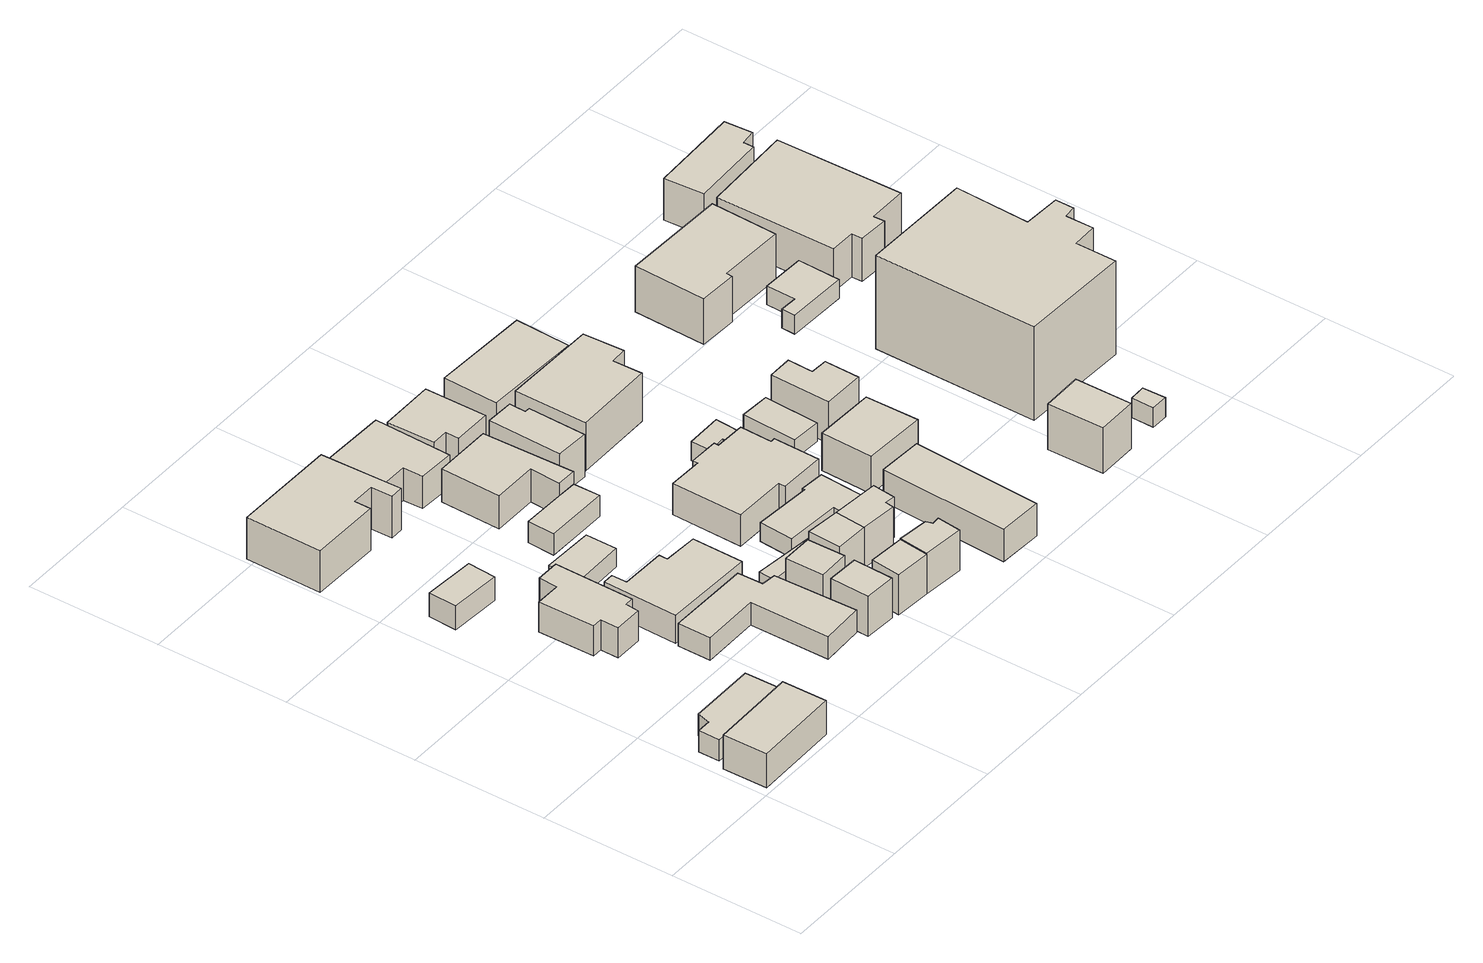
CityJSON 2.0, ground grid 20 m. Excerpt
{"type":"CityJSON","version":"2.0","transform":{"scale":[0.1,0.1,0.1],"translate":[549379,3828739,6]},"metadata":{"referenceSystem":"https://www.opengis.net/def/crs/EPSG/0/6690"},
"CityObjects":{
"building1":{"type":"Building","attributes":{"class":"3001","measuredHeight":5.5,"BuildingDetailAttribute.specifiedBuildingCoverageRate":0.8,"BuildingDetailAttribute.surveyYear":2017,"BuildingRiverFloodingRiskAttribute.description":"2","BuildingRiverFloodingRiskAttribute.rank":"3","BuildingRiverFloodingRiskAttribute.depth":3.64,"BuildingRiverFloodingRiskAttribute.adminType":"1","BuildingRiverFloodingRiskAttribute.scale":"1","BuildingRiverFloodingRiskAttribute.duration":17.5,"BuildingIDAttribute.prefecture":"27","BuildingIDAttribute.city":"27121"},"geometry":[{"type":"Solid","lod":"1","boundaries":[[[[0,1,2,3]],[[2,4,5,3]],[[1,6,4,2]],[[0,7,6,1]],[[3,5,7,0]],[[4,6,7,5]]]]}]},
"building2":{"type":"Building","attributes":{"計測周辺長":36.31,"1/2500図郭":106,"区名":"東住吉区","町丁目名称":"住道矢田４丁目","街区番号":10,"class":"3001","usage":"411","measuredHeight":3.5,"storeysAboveGround":1,"BuildingDetailAttribute.buildingRoofEdgeArea":64.88,"BuildingDetailAttribute.buildingStructureType":"601","BuildingDetailAttribute.buildingStructureOrgType":"1","BuildingDetailAttribute.detailedUsage":"1110","BuildingDetailAttribute.specifiedBuildingCoverageRate":0.8,"BuildingDetailAttribute.surveyYear":2017,"BuildingRiverFloodingRiskAttribute.description":"2","BuildingRiverFloodingRiskAttribute.rank":"3","BuildingRiverFloodingRiskAttribute.depth":3.78,"BuildingRiverFloodingRiskAttribute.adminType":"1","BuildingRiverFloodingRiskAttribute.scale":"1","BuildingRiverFloodingRiskAttribute.duration":21.5,"BuildingIDAttribute.prefecture":"27","BuildingIDAttribute.city":"27121"},"geometry":[{"type":"Solid","lod":"1","boundaries":[[[[8,9,10,11,12,13]],[[12,14,15,13]],[[11,16,14,12]],[[10,17,16,11]],[[9,18,17,10]],[[8,19,18,9]],[[13,15,19,8]],[[14,16,17,18,19,15]]]]}]},
"building3":{"type":"Building","attributes":{"計測周辺長":30.32,"1/2500図郭":106,"区名":"東住吉区","町丁目名称":"住道矢田４丁目","街区番号":11,"class":"3001","usage":"411","measuredHeight":3.9,"storeysAboveGround":1,"BuildingDetailAttribute.buildingRoofEdgeArea":49.62,"BuildingDetailAttribute.buildingStructureType":"601","BuildingDetailAttribute.buildingStructureOrgType":"1","BuildingDetailAttribute.detailedUsage":"1110","BuildingDetailAttribute.specifiedBuildingCoverageRate":0.8,"BuildingDetailAttribute.surveyYear":2017,"BuildingRiverFloodingRiskAttribute.description":"2","BuildingRiverFloodingRiskAttribute.rank":"3","BuildingRiverFloodingRiskAttribute.depth":3.78,"BuildingRiverFloodingRiskAttribute.adminType":"1","BuildingRiverFloodingRiskAttribute.scale":"1","BuildingRiverFloodingRiskAttribute.duration":19.85,"BuildingIDAttribute.prefecture":"27","BuildingIDAttribute.city":"27121"},"geometry":[{"type":"Solid","lod":"1","boundaries":[[[[20,21,22,23]],[[22,24,25,23]],[[21,26,24,22]],[[20,27,26,21]],[[23,25,27,20]],[[24,26,27,25]]]]}]},
"building4":{"type":"Building","attributes":{"計測周辺長":42.26,"1/2500図郭":106,"区名":"東住吉区","町丁目名称":"住道矢田４丁目","街区番号":10,"class":"3001","usage":"411","measuredHeight":4.8,"storeysAboveGround":2,"BuildingDetailAttribute.buildingRoofEdgeArea":85.41,"BuildingDetailAttribute.buildingStructureType":"601","BuildingDetailAttribute.buildingStructureOrgType":"1","BuildingDetailAttribute.detailedUsage":"1110","BuildingDetailAttribute.specifiedBuildingCoverageRate":0.8,"BuildingDetailAttribute.surveyYear":2017,"BuildingRiverFloodingRiskAttribute.description":"2","BuildingRiverFloodingRiskAttribute.rank":"3","BuildingRiverFloodingRiskAttribute.depth":3.78,"BuildingRiverFloodingRiskAttribute.adminType":"1","BuildingRiverFloodingRiskAttribute.scale":"1","BuildingRiverFloodingRiskAttribute.duration":19.85,"BuildingIDAttribute.prefecture":"27","BuildingIDAttribute.city":"27121"},"geometry":[{"type":"Solid","lod":"1","boundaries":[[[[28,29,30,31,32,33,34,35,36,37]],[[36,38,39,37]],[[35,40,38,36]],[[34,41,40,35]],[[33,42,41,34]],[[32,43,42,33]],[[31,44,43,32]],[[30,45,44,31]],[[29,46,45,30]],[[28,47,46,29]],[[37,39,47,28]],[[38,40,41,42,43,44,45,46,47,39]]]]}]},
"building5":{"type":"Building","attributes":{"計測周辺長":47.77,"1/2500図郭":106,"区名":"東住吉区","町丁目名称":"住道矢田４丁目","街区番号":11,"class":"3001","usage":"411","measuredHeight":6.7,"storeysAboveGround":2,"BuildingDetailAttribute.buildingRoofEdgeArea":97.84,"BuildingDetailAttribute.buildingStructureType":"601","BuildingDetailAttribute.buildingStructureOrgType":"1","BuildingDetailAttribute.detailedUsage":"1110","BuildingDetailAttribute.specifiedBuildingCoverageRate":0.8,"BuildingDetailAttribute.surveyYear":2017,"BuildingRiverFloodingRiskAttribute.description":"2","BuildingRiverFloodingRiskAttribute.rank":"3","BuildingRiverFloodingRiskAttribute.depth":3.77,"BuildingRiverFloodingRiskAttribute.adminType":"1","BuildingRiverFloodingRiskAttribute.scale":"1","BuildingRiverFloodingRiskAttribute.duration":21.15,"BuildingIDAttribute.prefecture":"27","BuildingIDAttribute.city":"27121"},"geometry":[{"type":"Solid","lod":"1","boundaries":[[[[48,49,50,51,52,53,54,55]],[[54,56,57,55]],[[53,58,56,54]],[[52,59,58,53]],[[51,60,59,52]],[[50,61,60,51]],[[49,62,61,50]],[[48,63,62,49]],[[55,57,63,48]],[[56,58,59,60,61,62,63,57]]]]}]},
"building6":{"type":"Building","attributes":{"計測周辺長":38.02,"1/2500図郭":106,"区名":"東住吉区","町丁目名称":"住道矢田４丁目","街区番号":10,"class":"3001","usage":"411","measuredHeight":3.6,"storeysAboveGround":1,"BuildingDetailAttribute.buildingRoofEdgeArea":78.07,"BuildingDetailAttribute.buildingStructureType":"601","BuildingDetailAttribute.buildingStructureOrgType":"1","BuildingDetailAttribute.detailedUsage":"1110","BuildingDetailAttribute.specifiedBuildingCoverageRate":0.8,"BuildingDetailAttribute.surveyYear":2017,"BuildingRiverFloodingRiskAttribute.description":"2","BuildingRiverFloodingRiskAttribute.rank":"3","BuildingRiverFloodingRiskAttribute.depth":3.75,"BuildingRiverFloodingRiskAttribute.adminType":"1","BuildingRiverFloodingRiskAttribute.scale":"1","BuildingRiverFloodingRiskAttribute.duration":23,"BuildingIDAttribute.prefecture":"27","BuildingIDAttribute.city":"27121"},"geometry":[{"type":"Solid","lod":"1","boundaries":[[[[64,65,66,67,68,69,70,71]],[[70,72,73,71]],[[69,74,72,70]],[[68,75,74,69]],[[67,76,75,68]],[[66,77,76,67]],[[65,78,77,66]],[[64,79,78,65]],[[71,73,79,64]],[[72,74,75,76,77,78,79,73]]]]}]},
"building7":{"type":"Building","attributes":{"計測周辺長":50.03,"1/2500図郭":106,"区名":"東住吉区","町丁目名称":"住道矢田４丁目","街区番号":10,"class":"3001","usage":"411","measuredHeight":4.5,"storeysAboveGround":2,"BuildingDetailAttribute.buildingRoofEdgeArea":122.31,"BuildingDetailAttribute.buildingStructureType":"601","BuildingDetailAttribute.buildingStructureOrgType":"1","BuildingDetailAttribute.detailedUsage":"1110","BuildingDetailAttribute.specifiedBuildingCoverageRate":0.8,"BuildingDetailAttribute.surveyYear":2017,"BuildingRiverFloodingRiskAttribute.description":"2","BuildingRiverFloodingRiskAttribute.rank":"3","BuildingRiverFloodingRiskAttribute.depth":3.75,"BuildingRiverFloodingRiskAttribute.adminType":"1","BuildingRiverFloodingRiskAttribute.scale":"1","BuildingRiverFloodingRiskAttribute.duration":23,"BuildingIDAttribute.prefecture":"27","BuildingIDAttribute.city":"27121"},"geometry":[{"type":"Solid","lod":"1","boundaries":[[[[80,81,82,83,84,85,86,87]],[[86,88,89,87]],[[85,90,88,86]],[[84,91,90,85]],[[83,92,91,84]],[[82,93,92,83]],[[81,94,93,82]],[[80,95,94,81]],[[87,89,95,80]],[[88,90,91,92,93,94,95,89]]]]}]},
"building8":{"type":"Building","attributes":{"計測周辺長":25.25,"1/2500図郭":106,"区名":"東住吉区","町丁目名称":"住道矢田４丁目","街区番号":10,"class":"3001","usage":"411","storeysAboveGround":1,"BuildingDetailAttribute.buildingRoofEdgeArea":37.78,"BuildingDetailAttribute.buildingStructureType":"601","BuildingDetailAttribute.buildingStructureOrgType":"1","BuildingDetailAttribute.detailedUsage":"1110","BuildingDetailAttribute.specifiedBuildingCoverageRate":0.8,"BuildingDetailAttribute.surveyYear":2017,"BuildingRiverFloodingRiskAttribute.description":"2","BuildingRiverFloodingRiskAttribute.rank":"3","BuildingRiverFloodingRiskAttribute.depth":3.49,"BuildingRiverFloodingRiskAttribute.adminType":"1","BuildingRiverFloodingRiskAttribute.scale":"1","BuildingRiverFloodingRiskAttribute.duration":21.7,"BuildingIDAttribute.prefecture":"27","BuildingIDAttribute.city":"27121"},"geometry":[{"type":"Solid","lod":"1","boundaries":[[[[96,97,98,99]],[[98,100,101,99]],[[97,102,100,98]],[[96,103,102,97]],[[99,101,103,96]],[[100,102,103,101]]]]}]},
"building9":{"type":"Building","attributes":{"計測周辺長":21.52,"1/2500図郭":106,"区名":"東住吉区","町丁目名称":"住道矢田４丁目","街区番号":10,"class":"3001","usage":"411","measuredHeight":6.4,"storeysAboveGround":2,"BuildingDetailAttribute.buildingRoofEdgeArea":28.56,"BuildingDetailAttribute.buildingStructureType":"601","BuildingDetailAttribute.buildingStructureOrgType":"1","BuildingDetailAttribute.detailedUsage":"1110","BuildingDetailAttribute.specifiedBuildingCoverageRate":0.8,"BuildingDetailAttribute.surveyYear":2017,"BuildingRiverFloodingRiskAttribute.description":"2","BuildingRiverFloodingRiskAttribute.rank":"3","BuildingRiverFloodingRiskAttribute.depth":3.75,"BuildingRiverFloodingRiskAttribute.adminType":"1","BuildingRiverFloodingRiskAttribute.scale":"1","BuildingRiverFloodingRiskAttribute.duration":23,"BuildingIDAttribute.prefecture":"27","BuildingIDAttribute.city":"27121"},"geometry":[{"type":"Solid","lod":"1","boundaries":[[[[104,105,106,107]],[[106,108,109,107]],[[105,110,108,106]],[[104,111,110,105]],[[107,109,111,104]],[[108,110,111,109]]]]}]},
"building10":{"type":"Building","attributes":{"計測周辺長":21,"1/2500図郭":106,"区名":"東住吉区","町丁目名称":"住道矢田４丁目","街区番号":10,"class":"3001","usage":"411","measuredHeight":6.5,"storeysAboveGround":2,"BuildingDetailAttribute.buildingRoofEdgeArea":27.31,"BuildingDetailAttribute.buildingStructureType":"601","BuildingDetailAttribute.buildingStructureOrgType":"1","BuildingDetailAttribute.detailedUsage":"1110","BuildingDetailAttribute.specifiedBuildingCoverageRate":0.8,"BuildingDetailAttribute.surveyYear":2017,"BuildingRiverFloodingRiskAttribute.description":"2","BuildingRiverFloodingRiskAttribute.rank":"3","BuildingRiverFloodingRiskAttribute.depth":3.75,"BuildingRiverFloodingRiskAttribute.adminType":"1","BuildingRiverFloodingRiskAttribute.scale":"1","BuildingRiverFloodingRiskAttribute.duration":23,"BuildingIDAttribute.prefecture":"27","BuildingIDAttribute.city":"27121"},"geometry":[{"type":"Solid","lod":"1","boundaries":[[[[112,113,114,115]],[[114,116,117,115]],[[113,118,116,114]],[[112,119,118,113]],[[115,117,119,112]],[[116,118,119,117]]]]}]},
"building11":{"type":"Building","attributes":{"計測周辺長":28.56,"1/2500図郭":106,"区名":"東住吉区","町丁目名称":"住道矢田４丁目","街区番号":11,"class":"3001","usage":"411","measuredHeight":3.4,"storeysAboveGround":1,"BuildingDetailAttribute.buildingRoofEdgeArea":44.08,"BuildingDetailAttribute.buildingStructureType":"601","BuildingDetailAttribute.buildingStructureOrgType":"1","BuildingDetailAttribute.detailedUsage":"1110","BuildingDetailAttribute.specifiedBuildingCoverageRate":0.8,"BuildingDetailAttribute.surveyYear":2017,"BuildingRiverFloodingRiskAttribute.description":"2","BuildingRiverFloodingRiskAttribute.rank":"3","BuildingRiverFloodingRiskAttribute.depth":3.59,"BuildingRiverFloodingRiskAttribute.adminType":"1","BuildingRiverFloodingRiskAttribute.scale":"1","BuildingRiverFloodingRiskAttribute.duration":21.7,"BuildingIDAttribute.prefecture":"27","BuildingIDAttribute.city":"27121"},"geometry":[{"type":"Solid","lod":"1","boundaries":[[[[120,121,122,123,124]],[[123,125,126,124]],[[122,127,125,123]],[[121,128,127,122]],[[120,129,128,121]],[[124,126,129,120]],[[125,127,128,129,126]]]]}]},
"building12":{"type":"Building","attributes":{"計測周辺長":43.27,"1/2500図郭":106,"区名":"東住吉区","町丁目名称":"住道矢田４丁目","街区番号":11,"class":"3001","usage":"411","measuredHeight":5.1,"storeysAboveGround":2,"BuildingDetailAttribute.buildingRoofEdgeArea":103.22,"BuildingDetailAttribute.buildingStructureType":"601","BuildingDetailAttribute.buildingStructureOrgType":"1","BuildingDetailAttribute.detailedUsage":"1110","BuildingDetailAttribute.specifiedBuildingCoverageRate":0.8,"BuildingDetailAttribute.surveyYear":2017,"BuildingRiverFloodingRiskAttribute.description":"2","BuildingRiverFloodingRiskAttribute.rank":"3","BuildingRiverFloodingRiskAttribute.depth":3.37,"BuildingRiverFloodingRiskAttribute.adminType":"1","BuildingRiverFloodingRiskAttribute.scale":"1","BuildingRiverFloodingRiskAttribute.duration":20.75,"BuildingIDAttribute.prefecture":"27","BuildingIDAttribute.city":"27121"},"geometry":[{"type":"Solid","lod":"1","boundaries":[[[[130,131,132,133,134,135]],[[134,136,137,135]],[[133,138,136,134]],[[132,139,138,133]],[[131,140,139,132]],[[130,141,140,131]],[[135,137,141,130]],[[136,138,139,140,141,137]]]]}]},
"building13":{"type":"Building","attributes":{"計測周辺長":18.84,"1/2500図郭":106,"区名":"東住吉区","町丁目名称":"住道矢田４丁目","街区番号":10,"class":"3001","usage":"411","measuredHeight":6.5,"storeysAboveGround":2,"BuildingDetailAttribute.buildingRoofEdgeArea":22.13,"BuildingDetailAttribute.buildingStructureType":"601","BuildingDetailAttribute.buildingStructureOrgType":"1","BuildingDetailAttribute.detailedUsage":"1110","BuildingDetailAttribute.specifiedBuildingCoverageRate":0.8,"BuildingDetailAttribute.surveyYear":2017,"BuildingRiverFloodingRiskAttribute.description":"2","BuildingRiverFloodingRiskAttribute.rank":"3","BuildingRiverFloodingRiskAttribute.depth":3.65,"BuildingRiverFloodingRiskAttribute.adminType":"1","BuildingRiverFloodingRiskAttribute.scale":"1","BuildingRiverFloodingRiskAttribute.duration":23,"BuildingIDAttribute.prefecture":"27","BuildingIDAttribute.city":"27121"},"geometry":[{"type":"Solid","lod":"1","boundaries":[[[[142,143,144,145]],[[144,146,147,145]],[[143,148,146,144]],[[142,149,148,143]],[[145,147,149,142]],[[146,148,149,147]]]]}]},
"building14":{"type":"Building","attributes":{"class":"3001","measuredHeight":5.3,"BuildingDetailAttribute.specifiedBuildingCoverageRate":0.8,"BuildingDetailAttribute.surveyYear":2017,"BuildingRiverFloodingRiskAttribute.description":"2","BuildingRiverFloodingRiskAttribute.rank":"3","BuildingRiverFloodingRiskAttribute.depth":3.57,"BuildingRiverFloodingRiskAttribute.adminType":"1","BuildingRiverFloodingRiskAttribute.scale":"1","BuildingRiverFloodingRiskAttribute.duration":20.75,"BuildingIDAttribute.prefecture":"27","BuildingIDAttribute.city":"27121"},"geometry":[{"type":"Solid","lod":"1","boundaries":[[[[150,151,152,153,154,155]],[[154,156,157,155]],[[153,158,156,154]],[[152,159,158,153]],[[151,160,159,152]],[[150,161,160,151]],[[155,157,161,150]],[[156,158,159,160,161,157]]]]}]},
"building15":{"type":"Building","attributes":{"計測周辺長":19.01,"1/2500図郭":106,"区名":"東住吉区","町丁目名称":"住道矢田４丁目","街区番号":10,"class":"3001","usage":"411","measuredHeight":6.6,"storeysAboveGround":2,"BuildingDetailAttribute.buildingRoofEdgeArea":22.56,"BuildingDetailAttribute.buildingStructureType":"601","BuildingDetailAttribute.buildingStructureOrgType":"1","BuildingDetailAttribute.detailedUsage":"1110","BuildingDetailAttribute.specifiedBuildingCoverageRate":0.8,"BuildingDetailAttribute.surveyYear":2017,"BuildingRiverFloodingRiskAttribute.description":"2","BuildingRiverFloodingRiskAttribute.rank":"3","BuildingRiverFloodingRiskAttribute.depth":3.85,"BuildingRiverFloodingRiskAttribute.adminType":"1","BuildingRiverFloodingRiskAttribute.scale":"1","BuildingRiverFloodingRiskAttribute.duration":23,"BuildingIDAttribute.prefecture":"27","BuildingIDAttribute.city":"27121"},"geometry":[{"type":"Solid","lod":"1","boundaries":[[[[162,163,164,165]],[[164,166,167,165]],[[163,168,166,164]],[[162,169,168,163]],[[165,167,169,162]],[[166,168,169,167]]]]}]},
"building16":{"type":"Building","attributes":{"計測周辺長":43.39,"1/2500図郭":106,"区名":"東住吉区","町丁目名称":"住道矢田４丁目","街区番号":10,"class":"3001","usage":"411","storeysAboveGround":1,"BuildingDetailAttribute.buildingRoofEdgeArea":43.81,"BuildingDetailAttribute.buildingStructureType":"601","BuildingDetailAttribute.buildingStructureOrgType":"1","BuildingDetailAttribute.detailedUsage":"1110","BuildingDetailAttribute.specifiedBuildingCoverageRate":0.8,"BuildingDetailAttribute.surveyYear":2017,"BuildingRiverFloodingRiskAttribute.description":"2","BuildingRiverFloodingRiskAttribute.rank":"3","BuildingRiverFloodingRiskAttribute.depth":3.85,"BuildingRiverFloodingRiskAttribute.adminType":"1","BuildingRiverFloodingRiskAttribute.scale":"1","BuildingRiverFloodingRiskAttribute.duration":23,"BuildingIDAttribute.prefecture":"27","BuildingIDAttribute.city":"27121"},"geometry":[{"type":"Solid","lod":"1","boundaries":[[[[170,171,172,162,165,71]],[[165,173,174,71]],[[162,175,173,165]],[[172,176,175,162]],[[171,177,176,172]],[[170,178,177,171]],[[71,174,178,170]],[[173,175,176,177,178,174]]]]}]},
"building17":{"type":"Building","attributes":{"計測周辺長":22.53,"1/2500図郭":106,"区名":"東住吉区","町丁目名称":"住道矢田４丁目","街区番号":10,"class":"3001","usage":"411","measuredHeight":6.5,"storeysAboveGround":2,"BuildingDetailAttribute.buildingRoofEdgeArea":29.37,"BuildingDetailAttribute.buildingStructureType":"601","BuildingDetailAttribute.buildingStructureOrgType":"1","BuildingDetailAttribute.detailedUsage":"1110","BuildingDetailAttribute.specifiedBuildingCoverageRate":0.8,"BuildingDetailAttribute.surveyYear":2017,"BuildingRiverFloodingRiskAttribute.description":"2","BuildingRiverFloodingRiskAttribute.rank":"3","BuildingRiverFloodingRiskAttribute.depth":3.83,"BuildingRiverFloodingRiskAttribute.adminType":"1","BuildingRiverFloodingRiskAttribute.scale":"1","BuildingRiverFloodingRiskAttribute.duration":18.67,"BuildingIDAttribute.prefecture":"27","BuildingIDAttribute.city":"27121"},"geometry":[{"type":"Solid","lod":"1","boundaries":[[[[179,180,181,182,142,145]],[[142,183,184,145]],[[182,185,183,142]],[[181,186,185,182]],[[180,187,186,181]],[[179,188,187,180]],[[145,184,188,179]],[[183,185,186,187,188,184]]]]}]},
"building18":{"type":"Building","attributes":{"計測周辺長":24.62,"1/2500図郭":106,"区名":"東住吉区","町丁目名称":"住道矢田４丁目","街区番号":10,"class":"3001","usage":"411","measuredHeight":6.5,"storeysAboveGround":2,"BuildingDetailAttribute.buildingRoofEdgeArea":33.44,"BuildingDetailAttribute.buildingStructureType":"601","BuildingDetailAttribute.buildingStructureOrgType":"1","BuildingDetailAttribute.detailedUsage":"1110","BuildingDetailAttribute.specifiedBuildingCoverageRate":0.8,"BuildingDetailAttribute.surveyYear":2017,"BuildingRiverFloodingRiskAttribute.description":"2","BuildingRiverFloodingRiskAttribute.rank":"3","BuildingRiverFloodingRiskAttribute.depth":3.55,"BuildingRiverFloodingRiskAttribute.adminType":"1","BuildingRiverFloodingRiskAttribute.scale":"1","BuildingRiverFloodingRiskAttribute.duration":23,"BuildingIDAttribute.prefecture":"27","BuildingIDAttribute.city":"27121"},"geometry":[{"type":"Solid","lod":"1","boundaries":[[[[172,189,190,191,163,162]],[[163,168,169,162]],[[191,192,168,163]],[[190,193,192,191]],[[189,194,193,190]],[[172,195,194,189]],[[162,169,195,172]],[[168,192,193,194,195,169]]]]}]},
"building19":{"type":"Building","attributes":{"計測周辺長":35.41,"1/2500図郭":106,"区名":"東住吉区","町丁目名称":"住道矢田４丁目","街区番号":11,"class":"3001","usage":"411","measuredHeight":6.8,"storeysAboveGround":2,"BuildingDetailAttribute.buildingRoofEdgeArea":74.12,"BuildingDetailAttribute.buildingStructureType":"601","BuildingDetailAttribute.buildingStructureOrgType":"1","BuildingDetailAttribute.detailedUsage":"1110","BuildingDetailAttribute.specifiedBuildingCoverageRate":0.8,"BuildingDetailAttribute.surveyYear":2017,"BuildingRiverFloodingRiskAttribute.description":"2","BuildingRiverFloodingRiskAttribute.rank":"3","BuildingRiverFloodingRiskAttribute.depth":3.57,"BuildingRiverFloodingRiskAttribute.adminType":"1","BuildingRiverFloodingRiskAttribute.scale":"1","BuildingRiverFloodingRiskAttribute.duration":20.75,"BuildingIDAttribute.prefecture":"27","BuildingIDAttribute.city":"27121"},"geometry":[{"type":"Solid","lod":"1","boundaries":[[[[196,197,198,199,200,201]],[[200,202,203,201]],[[199,204,202,200]],[[198,205,204,199]],[[197,206,205,198]],[[196,207,206,197]],[[201,203,207,196]],[[202,204,205,206,207,203]]]]}]},
"building20":{"type":"Building","attributes":{"計測周辺長":83.89,"1/2500図郭":106,"区名":"東住吉区","町丁目名称":"住道矢田４丁目","街区番号":10,"class":"3001","usage":"411","storeysAboveGround":2,"BuildingDetailAttribute.buildingRoofEdgeArea":232.03,"BuildingDetailAttribute.buildingStructureType":"601","BuildingDetailAttribute.buildingStructureOrgType":"1","BuildingDetailAttribute.detailedUsage":"1110","BuildingDetailAttribute.specifiedBuildingCoverageRate":0.8,"BuildingDetailAttribute.surveyYear":2017,"BuildingRiverFloodingRiskAttribute.description":"2","BuildingRiverFloodingRiskAttribute.rank":"3","BuildingRiverFloodingRiskAttribute.depth":3.75,"BuildingRiverFloodingRiskAttribute.adminType":"1","BuildingRiverFloodingRiskAttribute.scale":"1","BuildingRiverFloodingRiskAttribute.duration":23,"BuildingIDAttribute.prefecture":"27","BuildingIDAttribute.city":"27121"},"geometry":[{"type":"Solid","lod":"1","boundaries":[[[[208,209,210,211,212,213,214,215]],[[214,216,217,215]],[[213,218,216,214]],[[212,219,218,213]],[[211,220,219,212]],[[210,221,220,211]],[[209,222,221,210]],[[208,223,222,209]],[[215,217,223,208]],[[216,218,219,220,221,222,223,217]]]]}]},
"building21":{"type":"Building","attributes":{"計測周辺長":35,"1/2500図郭":106,"区名":"東住吉区","町丁目名称":"住道矢田４丁目","街区番号":11,"class":"3001","usage":"411","measuredHeight":4.4,"storeysAboveGround":1,"BuildingDetailAttribute.buildingRoofEdgeArea":71.31,"BuildingDetailAttribute.buildingStructureType":"601","BuildingDetailAttribute.buildingStructureOrgType":"1","BuildingDetailAttribute.detailedUsage":"1110","BuildingDetailAttribute.specifiedBuildingCoverageRate":0.8,"BuildingDetailAttribute.surveyYear":2017,"BuildingRiverFloodingRiskAttribute.description":"2","BuildingRiverFloodingRiskAttribute.rank":"3","BuildingRiverFloodingRiskAttribute.depth":3.57,"BuildingRiverFloodingRiskAttribute.adminType":"1","BuildingRiverFloodingRiskAttribute.scale":"1","BuildingRiverFloodingRiskAttribute.duration":20.75,"BuildingIDAttribute.prefecture":"27","BuildingIDAttribute.city":"27121"},"geometry":[{"type":"Solid","lod":"1","boundaries":[[[[224,225,226,227,228,229]],[[228,230,231,229]],[[227,232,230,228]],[[226,233,232,227]],[[225,234,233,226]],[[224,235,234,225]],[[229,231,235,224]],[[230,232,233,234,235,231]]]]}]},
"building22":{"type":"Building","attributes":{"計測周辺長":83.89,"1/2500図郭":106,"区名":"東住吉区","町丁目名称":"住道矢田４丁目","街区番号":10,"class":"3001","usage":"411","measuredHeight":5,"storeysAboveGround":2,"BuildingDetailAttribute.buildingRoofEdgeArea":232.03,"BuildingDetailAttribute.buildingStructureType":"601","BuildingDetailAttribute.buildingStructureOrgType":"1","BuildingDetailAttribute.detailedUsage":"1110","BuildingDetailAttribute.specifiedBuildingCoverageRate":0.8,"BuildingDetailAttribute.surveyYear":2017,"BuildingRiverFloodingRiskAttribute.description":"2","BuildingRiverFloodingRiskAttribute.rank":"3","BuildingRiverFloodingRiskAttribute.depth":3.59,"BuildingRiverFloodingRiskAttribute.adminType":"1","BuildingRiverFloodingRiskAttribute.scale":"1","BuildingRiverFloodingRiskAttribute.duration":21.7,"BuildingIDAttribute.prefecture":"27","BuildingIDAttribute.city":"27121"},"geometry":[{"type":"Solid","lod":"1","boundaries":[[[[236,237,238,239,240,241,242,243,244,245,246,247]],[[246,248,249,247]],[[245,250,248,246]],[[244,251,250,245]],[[243,252,251,244]],[[242,253,252,243]],[[241,254,253,242]],[[240,255,254,241]],[[239,256,255,240]],[[238,257,256,239]],[[237,258,257,238]],[[236,259,258,237]],[[247,249,259,236]],[[248,250,251,252,253,254,255,256,257,258,259,249]]]]}]},
"building23":{"type":"Building","attributes":{"計測周辺長":56.48,"1/2500図郭":106,"区名":"東住吉区","町丁目名称":"住道矢田４丁目","街区番号":18,"class":"3001","usage":"431","measuredHeight":5.2,"storeysAboveGround":1,"BuildingDetailAttribute.buildingRoofEdgeArea":176.39,"BuildingDetailAttribute.buildingStructureType":"610","BuildingDetailAttribute.buildingStructureOrgType":"2","BuildingDetailAttribute.detailedUsage":"1720","BuildingDetailAttribute.specifiedBuildingCoverageRate":0.8,"BuildingDetailAttribute.surveyYear":2017,"BuildingRiverFloodingRiskAttribute.description":"2","BuildingRiverFloodingRiskAttribute.rank":"3","BuildingRiverFloodingRiskAttribute.depth":3.42,"BuildingRiverFloodingRiskAttribute.adminType":"1","BuildingRiverFloodingRiskAttribute.scale":"1","BuildingRiverFloodingRiskAttribute.duration":20.2,"BuildingIDAttribute.prefecture":"27","BuildingIDAttribute.city":"27121"},"geometry":[{"type":"Solid","lod":"1","boundaries":[[[[260,261,262,263]],[[262,264,265,263]],[[261,266,264,262]],[[260,267,266,261]],[[263,265,267,260]],[[264,266,267,265]]]]}]},
"building24":{"type":"Building","attributes":{"計測周辺長":19.76,"1/2500図郭":106,"区名":"東住吉区","町丁目名称":"住道矢田４丁目","街区番号":10,"class":"3001","usage":"411","storeysAboveGround":1,"BuildingDetailAttribute.buildingRoofEdgeArea":20.06,"BuildingDetailAttribute.buildingStructureType":"610","BuildingDetailAttribute.buildingStructureOrgType":"2","BuildingDetailAttribute.detailedUsage":"1110","BuildingDetailAttribute.specifiedBuildingCoverageRate":0.8,"BuildingDetailAttribute.surveyYear":2017,"BuildingRiverFloodingRiskAttribute.description":"2","BuildingRiverFloodingRiskAttribute.rank":"3","BuildingRiverFloodingRiskAttribute.depth":3.61,"BuildingRiverFloodingRiskAttribute.adminType":"1","BuildingRiverFloodingRiskAttribute.scale":"1","BuildingRiverFloodingRiskAttribute.duration":21.4,"BuildingIDAttribute.prefecture":"27","BuildingIDAttribute.city":"27121"},"geometry":[{"type":"Solid","lod":"1","boundaries":[[[[268,269,270,271,272,273]],[[272,274,275,273]],[[271,276,274,272]],[[270,277,276,271]],[[269,278,277,270]],[[268,279,278,269]],[[273,275,279,268]],[[274,276,277,278,279,275]]]]}]},
"building25":{"type":"Building","attributes":{"計測周辺長":52.55,"1/2500図郭":106,"区名":"東住吉区","町丁目名称":"住道矢田４丁目","街区番号":11,"class":"3001","usage":"413","measuredHeight":7.8,"storeysAboveGround":2,"BuildingDetailAttribute.buildingRoofEdgeArea":156.7,"BuildingDetailAttribute.buildingStructureType":"610","BuildingDetailAttribute.buildingStructureOrgType":"2","BuildingDetailAttribute.detailedUsage":"1150","BuildingDetailAttribute.specifiedBuildingCoverageRate":0.8,"BuildingDetailAttribute.surveyYear":2017,"BuildingRiverFloodingRiskAttribute.description":"2","BuildingRiverFloodingRiskAttribute.rank":"3","BuildingRiverFloodingRiskAttribute.depth":3.47,"BuildingRiverFloodingRiskAttribute.adminType":"1","BuildingRiverFloodingRiskAttribute.scale":"1","BuildingRiverFloodingRiskAttribute.duration":20.75,"BuildingIDAttribute.prefecture":"27","BuildingIDAttribute.city":"27121"},"geometry":[{"type":"Solid","lod":"1","boundaries":[[[[280,281,282,283,284,285]],[[284,286,287,285]],[[283,288,286,284]],[[282,289,288,283]],[[281,290,289,282]],[[280,291,290,281]],[[285,287,291,280]],[[286,288,289,290,291,287]]]]}]},
"building26":{"type":"Building","attributes":{"計測周辺長":45.43,"1/2500図郭":106,"区名":"東住吉区","町丁目名称":"住道矢田４丁目","街区番号":11,"class":"3001","usage":"454","measuredHeight":6.7,"BuildingDetailAttribute.buildingRoofEdgeArea":125.23,"BuildingDetailAttribute.detailedUsage":"1920","BuildingDetailAttribute.specifiedBuildingCoverageRate":0.8,"BuildingDetailAttribute.surveyYear":2017,"BuildingRiverFloodingRiskAttribute.description":"2","BuildingRiverFloodingRiskAttribute.rank":"3","BuildingRiverFloodingRiskAttribute.depth":3.67,"BuildingRiverFloodingRiskAttribute.adminType":"1","BuildingRiverFloodingRiskAttribute.scale":"1","BuildingRiverFloodingRiskAttribute.duration":20.75,"BuildingIDAttribute.prefecture":"27","BuildingIDAttribute.city":"27121"},"geometry":[{"type":"Solid","lod":"1","boundaries":[[[[292,293,294,295]],[[294,296,297,295]],[[293,298,296,294]],[[292,299,298,293]],[[295,297,299,292]],[[296,298,299,297]]]]}]},
"building27":{"type":"Building","attributes":{"計測周辺長":34.52,"1/2500図郭":106,"区名":"東住吉区","町丁目名称":"住道矢田４丁目","街区番号":18,"class":"3001","usage":"411","measuredHeight":6,"storeysAboveGround":2,"BuildingDetailAttribute.buildingRoofEdgeArea":73.87,"BuildingDetailAttribute.buildingStructureType":"601","BuildingDetailAttribute.buildingStructureOrgType":"1","BuildingDetailAttribute.detailedUsage":"1110","BuildingDetailAttribute.specifiedBuildingCoverageRate":0.8,"BuildingDetailAttribute.surveyYear":2017,"BuildingRiverFloodingRiskAttribute.description":"2","BuildingRiverFloodingRiskAttribute.rank":"3","BuildingRiverFloodingRiskAttribute.depth":3.42,"BuildingRiverFloodingRiskAttribute.adminType":"1","BuildingRiverFloodingRiskAttribute.scale":"1","BuildingRiverFloodingRiskAttribute.duration":20.2,"BuildingIDAttribute.prefecture":"27","BuildingIDAttribute.city":"27121"},"geometry":[{"type":"Solid","lod":"1","boundaries":[[[[300,301,302,303]],[[302,304,305,303]],[[301,306,304,302]],[[300,307,306,301]],[[303,305,307,300]],[[304,306,307,305]]]]}]},
"building28":{"type":"Building","attributes":{"計測周辺長":25.54,"1/2500図郭":106,"区名":"東住吉区","町丁目名称":"住道矢田４丁目","街区番号":18,"class":"3001","usage":"411","storeysAboveGround":1,"BuildingDetailAttribute.buildingRoofEdgeArea":37.25,"BuildingDetailAttribute.buildingStructureType":"601","BuildingDetailAttribute.buildingStructureOrgType":"1","BuildingDetailAttribute.detailedUsage":"1110","BuildingDetailAttribute.specifiedBuildingCoverageRate":0.8,"BuildingDetailAttribute.surveyYear":2017,"BuildingRiverFloodingRiskAttribute.description":"2","BuildingRiverFloodingRiskAttribute.rank":"3","BuildingRiverFloodingRiskAttribute.depth":3.31,"BuildingRiverFloodingRiskAttribute.adminType":"1","BuildingRiverFloodingRiskAttribute.scale":"1","BuildingRiverFloodingRiskAttribute.duration":21.4,"BuildingIDAttribute.prefecture":"27","BuildingIDAttribute.city":"27121"},"geometry":[{"type":"Solid","lod":"1","boundaries":[[[[308,309,310,311]],[[310,312,313,311]],[[309,314,312,310]],[[308,315,314,309]],[[311,313,315,308]],[[312,314,315,313]]]]}]},
"building29":{"type":"Building","attributes":{"class":"3001","measuredHeight":6.7,"BuildingDetailAttribute.specifiedBuildingCoverageRate":0.8,"BuildingDetailAttribute.surveyYear":2017,"BuildingRiverFloodingRiskAttribute.description":"2","BuildingRiverFloodingRiskAttribute.rank":"3","BuildingRiverFloodingRiskAttribute.depth":3.41,"BuildingRiverFloodingRiskAttribute.adminType":"1","BuildingRiverFloodingRiskAttribute.scale":"1","BuildingRiverFloodingRiskAttribute.duration":21.4,"BuildingIDAttribute.prefecture":"27","BuildingIDAttribute.city":"27121"},"geometry":[{"type":"Solid","lod":"1","boundaries":[[[[316,317,318,319,320,321]],[[320,322,323,321]],[[319,324,322,320]],[[318,325,324,319]],[[317,326,325,318]],[[316,327,326,317]],[[321,323,327,316]],[[322,324,325,326,327,323]]]]}]},
"building30":{"type":"Building","attributes":{"計測周辺長":29.4,"1/2500図郭":106,"区名":"東住吉区","町丁目名称":"住道矢田４丁目","街区番号":18,"class":"3001","usage":"401","measuredHeight":7.3,"storeysAboveGround":2,"BuildingDetailAttribute.buildingRoofEdgeArea":52.62,"BuildingDetailAttribute.buildingStructureType":"610","BuildingDetailAttribute.buildingStructureOrgType":"2","BuildingDetailAttribute.detailedUsage":"1370","BuildingDetailAttribute.specifiedBuildingCoverageRate":0.8,"BuildingDetailAttribute.surveyYear":2017,"BuildingRiverFloodingRiskAttribute.description":"2","BuildingRiverFloodingRiskAttribute.rank":"3","BuildingRiverFloodingRiskAttribute.depth":3.43,"BuildingRiverFloodingRiskAttribute.adminType":"1","BuildingRiverFloodingRiskAttribute.scale":"1","BuildingRiverFloodingRiskAttribute.duration":16.82,"BuildingIDAttribute.prefecture":"27","BuildingIDAttribute.city":"27121"},"geometry":[{"type":"Solid","lod":"1","boundaries":[[[[328,329,330,331]],[[330,332,333,331]],[[329,334,332,330]],[[328,335,334,329]],[[331,333,335,328]],[[332,334,335,333]]]]}]},
"building31":{"type":"Building","attributes":{"class":"3001","measuredHeight":3.1,"BuildingDetailAttribute.specifiedBuildingCoverageRate":0.8,"BuildingDetailAttribute.surveyYear":2017,"BuildingRiverFloodingRiskAttribute.description":"2","BuildingRiverFloodingRiskAttribute.rank":"3","BuildingRiverFloodingRiskAttribute.depth":3.53,"BuildingRiverFloodingRiskAttribute.adminType":"1","BuildingRiverFloodingRiskAttribute.scale":"1","BuildingRiverFloodingRiskAttribute.duration":16.82,"BuildingIDAttribute.prefecture":"27","BuildingIDAttribute.city":"27121"},"geometry":[{"type":"Solid","lod":"1","boundaries":[[[[336,337,338,339]],[[338,340,341,339]],[[337,342,340,338]],[[336,343,342,337]],[[339,341,343,336]],[[340,342,343,341]]]]}]},
"building32":{"type":"Building","attributes":{"class":"3001","measuredHeight":7.4,"BuildingDetailAttribute.specifiedBuildingCoverageRate":0.8,"BuildingDetailAttribute.surveyYear":2017,"BuildingRiverFloodingRiskAttribute.description":"2","BuildingRiverFloodingRiskAttribute.rank":"3","BuildingRiverFloodingRiskAttribute.depth":3.39,"BuildingRiverFloodingRiskAttribute.adminType":"1","BuildingRiverFloodingRiskAttribute.scale":"1","BuildingRiverFloodingRiskAttribute.duration":20.65,"BuildingIDAttribute.prefecture":"27","BuildingIDAttribute.city":"27121"},"geometry":[{"type":"Solid","lod":"1","boundaries":[[[[344,345,346,347,348,349]],[[348,350,351,349]],[[347,352,350,348]],[[346,353,352,347]],[[345,354,353,346]],[[344,355,354,345]],[[349,351,355,344]],[[350,352,353,354,355,351]]]]}]},
"building33":{"type":"Building","attributes":{"class":"3003","BuildingDetailAttribute.specifiedBuildingCoverageRate":0.8,"BuildingDetailAttribute.surveyYear":2017,"BuildingRiverFloodingRiskAttribute.description":"2","BuildingRiverFloodingRiskAttribute.rank":"3","BuildingRiverFloodingRiskAttribute.depth":3.61,"BuildingRiverFloodingRiskAttribute.adminType":"1","BuildingRiverFloodingRiskAttribute.scale":"1","BuildingRiverFloodingRiskAttribute.duration":21.15,"BuildingIDAttribute.prefecture":"27","BuildingIDAttribute.city":"27121"},"geometry":[{"type":"Solid","lod":"1","boundaries":[[[[356,357,358,359,360,361]],[[360,362,363,361]],[[359,364,362,360]],[[358,365,364,359]],[[357,366,365,358]],[[356,367,366,357]],[[361,363,367,356]],[[362,364,365,366,367,363]]]]}]},
"building34":{"type":"Building","attributes":{"計測周辺長":94.34,"1/2500図郭":106,"区名":"東住吉区","町丁目名称":"住道矢田４丁目","街区番号":18,"class":"3002","usage":"401","measuredHeight":15,"storeysAboveGround":3,"BuildingDetailAttribute.buildingRoofEdgeArea":451.9,"BuildingDetailAttribute.buildingStructureType":"603","BuildingDetailAttribute.buildingStructureOrgType":"3","BuildingDetailAttribute.detailedUsage":"1310","BuildingDetailAttribute.specifiedBuildingCoverageRate":0.8,"BuildingDetailAttribute.surveyYear":2017,"BuildingRiverFloodingRiskAttribute.description":"2","BuildingRiverFloodingRiskAttribute.rank":"3","BuildingRiverFloodingRiskAttribute.depth":3.52,"BuildingRiverFloodingRiskAttribute.adminType":"1","BuildingRiverFloodingRiskAttribute.scale":"1","BuildingRiverFloodingRiskAttribute.duration":21.23,"BuildingIDAttribute.prefecture":"27","BuildingIDAttribute.city":"27121"},"geometry":[{"type":"Solid","lod":"1","boundaries":[[[[368,369,370,371,372,373,374,375,376,377]],[[376,378,379,377]],[[375,380,378,376]],[[374,381,380,375]],[[373,382,381,374]],[[372,383,382,373]],[[371,384,383,372]],[[370,385,384,371]],[[369,386,385,370]],[[368,387,386,369]],[[377,379,387,368]],[[378,380,381,382,383,384,385,386,387,379]]]]}]},
"building35":{"type":"Building","attributes":{"class":"3003","BuildingDetailAttribute.specifiedBuildingCoverageRate":0.8,"BuildingDetailAttribute.surveyYear":2017,"BuildingRiverFloodingRiskAttribute.description":"2","BuildingRiverFloodingRiskAttribute.rank":"3","BuildingRiverFloodingRiskAttribute.depth":3.29,"BuildingRiverFloodingRiskAttribute.adminType":"1","BuildingRiverFloodingRiskAttribute.scale":"1","BuildingRiverFloodingRiskAttribute.duration":19.62,"BuildingIDAttribute.prefecture":"27","BuildingIDAttribute.city":"27121"},"geometry":[{"type":"Solid","lod":"1","boundaries":[[[[388,389,390,391]],[[390,392,393,391]],[[389,394,392,390]],[[388,395,394,389]],[[391,393,395,388]],[[392,394,395,393]]]]}]},
"building36":{"type":"Building","attributes":{"計測周辺長":68.56,"1/2500図郭":106,"区名":"東住吉区","町丁目名称":"住道矢田４丁目","街区番号":17,"class":"3001","usage":"401","measuredHeight":6.9,"storeysAboveGround":2,"BuildingDetailAttribute.buildingRoofEdgeArea":269,"BuildingDetailAttribute.buildingStructureType":"610","BuildingDetailAttribute.buildingStructureOrgType":"2","BuildingDetailAttribute.detailedUsage":"1370","BuildingDetailAttribute.specifiedBuildingCoverageRate":0.8,"BuildingDetailAttribute.surveyYear":2017,"BuildingRiverFloodingRiskAttribute.description":"2","BuildingRiverFloodingRiskAttribute.rank":"3","BuildingRiverFloodingRiskAttribute.depth":3.49,"BuildingRiverFloodingRiskAttribute.adminType":"1","BuildingRiverFloodingRiskAttribute.scale":"1","BuildingRiverFloodingRiskAttribute.duration":19.62,"BuildingIDAttribute.prefecture":"27","BuildingIDAttribute.city":"27121"},"geometry":[{"type":"Solid","lod":"1","boundaries":[[[[396,397,398,399,400,401,402,403]],[[402,404,405,403]],[[401,406,404,402]],[[400,407,406,401]],[[399,408,407,400]],[[398,409,408,399]],[[397,410,409,398]],[[396,411,410,397]],[[403,405,411,396]],[[404,406,407,408,409,410,411,405]]]]}]},
"building37":{"type":"Building","attributes":{"計測周辺長":39.02,"1/2500図郭":106,"区名":"東住吉区","町丁目名称":"住道矢田４丁目","街区番号":17,"class":"3001","usage":"411","measuredHeight":6.7,"storeysAboveGround":2,"BuildingDetailAttribute.buildingRoofEdgeArea":76.59,"BuildingDetailAttribute.buildingStructureType":"601","BuildingDetailAttribute.buildingStructureOrgType":"1","BuildingDetailAttribute.detailedUsage":"1110","BuildingDetailAttribute.specifiedBuildingCoverageRate":0.8,"BuildingDetailAttribute.surveyYear":2017,"BuildingRiverFloodingRiskAttribute.description":"2","BuildingRiverFloodingRiskAttribute.rank":"3","BuildingRiverFloodingRiskAttribute.depth":3.49,"BuildingRiverFloodingRiskAttribute.adminType":"1","BuildingRiverFloodingRiskAttribute.scale":"1","BuildingRiverFloodingRiskAttribute.duration":19.62,"BuildingIDAttribute.prefecture":"27","BuildingIDAttribute.city":"27121"},"geometry":[{"type":"Solid","lod":"1","boundaries":[[[[412,413,414,415,416,417]],[[416,418,419,417]],[[415,420,418,416]],[[414,421,420,415]],[[413,422,421,414]],[[412,423,422,413]],[[417,419,423,412]],[[418,420,421,422,423,419]]]]}]}
},
"vertices":[
[10,73,8],[142,76,8],[143,9,8],[11,6,8],[143,9,62],[11,6,62],[142,76,62],[10,73,62],
[21,87,7],[21,119,7],[43,119,7],[48,139,7],[150,140,7],[151,85,7],[150,140,41],[151,85,41],[48,139,41],[43,119,41],[21,119,41],[21,87,41],
[42,512,7],[44,555,7],[122,550,7],[119,507,7],[122,550,45],[119,507,45],[44,555,45],[42,512,45],
[100,425,7],[138,425,7],[140,453,7],[175,453,7],[174,333,7],[161,333,7],[159,313,7],[116,313,7],[116,340,7],[101,340,7],[116,340,55],[101,340,55],[116,313,55],[159,313,55],[161,333,55],[174,333,55],[175,453,55],[140,453,55],[138,425,55],[100,425,55],
[148,688,5],[147,720,5],[112,720,5],[112,695,5],[5,696,5],[6,811,5],[164,810,5],[168,688,5],[164,810,72],[168,688,72],[6,811,72],[5,696,72],[112,695,72],[112,720,72],[147,720,72],[148,688,72],
[336,102,5],[271,99,5],[270,219,5],[182,218,5],[182,268,5],[309,267,5],[310,229,5],[332,227,5],[310,229,41],[332,227,41],[309,267,41],[182,268,41],[182,218,41],[270,219,41],[271,99,41],[336,102,41],
[184,273,5],[186,386,5],[203,386,5],[203,363,5],[271,362,5],[271,349,5],[323,347,5],[322,270,5],[323,347,50],[322,270,50],[271,349,50],[271,362,50],[203,363,50],[203,386,50],[186,386,50],[184,273,50],
[188,423,6],[187,473,6],[265,471,6],[265,424,6],[265,471,36],[265,424,36],[187,473,36],[188,423,36],
[338,85,5],[340,145,5],[388,143,5],[386,83,5],[388,143,69],[386,83,69],[340,145,69],[338,85,69],
[340,215,5],[387,215,5],[388,158,5],[340,157,5],[388,158,69],[340,157,69],[387,215,69],[340,215,69],
[337,502,5],[239,503,5],[241,544,5],[306,543,5],[336,542,5],[306,543,39],[336,542,39],[241,544,39],[239,503,39],[337,502,39],
[218,691,6],[217,721,6],[175,721,6],[176,808,6],[276,806,6],[273,689,6],[276,806,58],[273,689,58],[176,808,58],[175,721,58],[217,721,58],[218,691,58],
[451,76,5],[396,80,5],[401,125,5],[456,121,5],[401,125,69],[456,121,69],[396,80,69],[451,76,69],
[336,542,6],[306,543,6],[309,589,6],[241,589,6],[243,680,6],[332,680,6],[243,680,59],[332,680,59],[241,589,59],[309,589,59],[306,543,59],[336,542,59],
[452,218,5],[448,171,5],[398,173,5],[400,223,5],[398,173,70],[400,223,70],[448,171,70],[452,218,70],
[334,252,5],[527,232,5],[524,212,5],[400,223,34],[332,227,34],[452,218,34],[524,212,34],[527,232,34],[334,252,34],
[503,116,5],[506,106,5],[518,107,5],[514,71,5],[451,76,70],[456,121,70],[514,71,70],[518,107,70],[506,106,70],[503,116,70],
[520,177,5],[505,179,5],[503,166,5],[503,166,70],[505,179,70],[520,177,70],[524,212,70],
[339,566,6],[342,678,6],[385,677,6],[384,652,6],[392,652,6],[390,564,6],[392,652,74],[390,564,74],[384,652,74],[385,677,74],[342,678,74],[339,566,74],
[493,242,5],[494,252,5],[411,257,5],[415,309,5],[502,303,5],[502,307,5],[539,304,5],[535,239,5],[539,304,35],[535,239,35],[502,307,35],[502,303,35],[415,309,35],[411,257,35],[494,252,35],[493,242,35],
[317,707,4],[317,727,4],[292,727,4],[291,799,4],[374,800,4],[375,707,4],[374,800,48],[375,707,48],[291,799,48],[292,727,48],[317,727,48],[317,707,48],
[472,312,5],[472,322,5],[392,323,5],[394,430,5],[446,429,5],[446,437,5],[491,436,5],[491,429,5],[537,428,5],[536,380,5],[543,380,5],[542,310,5],[543,380,55],[542,310,55],[536,380,55],[537,428,55],[491,429,55],[491,436,55],[446,437,55],[446,429,55],[394,430,55],[392,323,55],[472,322,55],[472,312,55],
[560,36,6],[570,230,6],[637,227,6],[627,33,6],[637,227,58],[627,33,58],[570,230,58],[560,36,58],
[525,432,5],[525,447,5],[497,446,5],[497,476,5],[552,477,5],[549,432,5],[552,477,35],[549,432,35],[497,476,35],[497,446,35],[525,447,35],[525,432,35],
[400,570,6],[401,680,6],[545,679,6],[548,617,6],[523,616,6],[524,572,6],[523,616,83],[524,572,83],[548,617,83],[545,679,83],[401,680,83],[400,570,83],
[379,694,4],[382,777,4],[531,772,4],[528,689,4],[531,772,71],[528,689,71],[382,777,71],[379,694,71],
[574,252,6],[576,330,6],[668,328,6],[669,248,6],[668,328,66],[669,248,66],[576,330,66],[574,252,66],
[576,372,5],[580,455,5],[625,453,5],[621,370,5],[625,453,35],[621,370,35],[580,455,35],[576,372,35],
[625,355,6],[627,446,6],[664,446,6],[663,408,6],[689,407,6],[688,354,6],[689,407,73],[688,354,73],[663,408,73],[664,446,73],[627,446,73],[625,355,73],
[776,124,7],[838,125,7],[839,40,7],[778,39,7],[839,40,80],[778,39,80],[838,125,80],[776,124,80],
[891,43,7],[891,77,7],[916,78,7],[917,43,7],[916,78,38],[917,43,38],[891,77,38],[891,43,38],
[695,600,7],[698,709,7],[858,705,7],[855,604,7],[754,607,7],[753,598,7],[754,607,80],[753,598,80],[855,604,80],[858,705,80],[698,709,80],[695,600,80],
[780,520,6],[781,541,6],[807,540,6],[808,584,6],[874,582,6],[872,518,6],[874,582,36],[872,518,36],[808,584,36],[807,540,36],[781,541,36],[780,520,36],
[816,174,5],[817,421,5],[988,419,5],[984,306,5],[1041,304,5],[1041,276,5],[1022,274,5],[1023,232,5],[985,231,5],[985,170,5],[985,231,155],[985,170,155],[1023,232,155],[1022,274,155],[1041,276,155],[1041,304,155],[984,306,155],[988,419,155],[817,421,155],[816,174,155],
[772,710,8],[772,733,8],[853,730,8],[852,708,8],[853,730,38],[852,708,38],[772,733,38],[772,710,38],
[916,514,7],[915,530,7],[877,530,7],[876,711,7],[1015,718,7],[1019,528,7],[960,528,7],[961,512,7],[960,528,76],[961,512,76],[1019,528,76],[1015,718,76],[876,711,76],[877,530,76],[915,530,76],[916,514,76],
[1012,754,6],[989,751,6],[989,736,6],[875,730,6],[871,790,6],[1009,796,6],[871,790,73],[1009,796,73],[875,730,73],[989,736,73],[989,751,73],[1012,754,73]
]}
